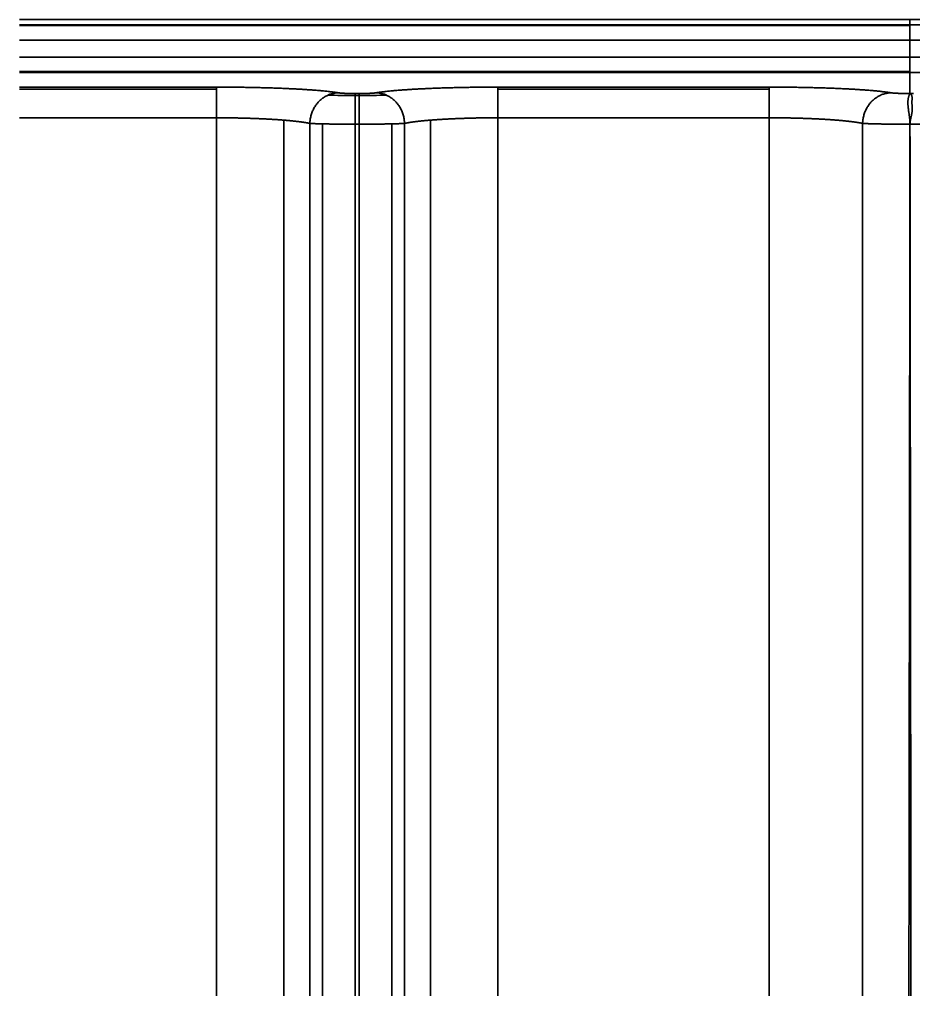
# Model space of a CAD drawing. Header units: millimetres. Extents: x -467 to 269, y 332 to 784.
# Drawn here: x -306.11 to -276.84, y 586.33 to 618.09 of the extents above; entities that cross this region are included whole.
import ezdxf

# ---------------------------------------------------------------- set-up
doc = ezdxf.new("R2010")
doc.units = ezdxf.units.MM
doc.layers.add('10', color=7, linetype='Continuous', true_color=0xffffff)

msp = doc.modelspace()

# ---------------------------------------------------------------- linework, layer by layer
at = {"layer": '10', "color": 7, "linetype": 'Continuous', "lineweight": 35}
for p, q in [((-306.107, 618.093), (-276.962, 618.093)), ((-276.962, 617.919), (-306.107, 617.919)), ((-276.962, 617.894), (-306.107, 617.894)), ((-276.962, 618.093), (-274.565, 618.093)), ((-276.962, 618.093), (-276.962, 617.919)), ((-276.962, 617.919), (-276.962, 617.417)), ((-274.739, 617.919), (-276.962, 617.919)), ((-306.107, 617.417), (-276.962, 617.417)), ((-276.962, 617.417), (-276.962, 616.855)), ((-276.962, 617.417), (-274.763, 617.417)), ((-276.962, 616.855), (-306.107, 616.855)), ((-274.763, 616.855), (-276.962, 616.855)), ((-276.962, 616.855), (-276.962, 616.354)), ((-306.107, 616.387), (-276.962, 616.387)), ((-306.107, 616.354), (-276.962, 616.354)), ((-276.962, 616.354), (-276.968, 615.665)), ((-276.962, 616.354), (-274.739, 616.354)), ((-306.107, 615.81), (-299.658, 615.81)), ((-295.119, 614.662), (-295.119, 615.665)), ((-295.119, 615.6), (-294.985, 615.6)), ((-294.985, 615.665), (-294.985, 614.662)), ((-290.446, 615.81), (-281.568, 615.81)), ((-306.107, 614.873), (-299.658, 614.873)), ((-299.658, 614.873), (-299.658, 558.785)), ((-297.455, 559.725), (-297.455, 614.795)), ((-296.601, 562.325), (-296.601, 614.688)), ((-296.187, 614.673), (-296.187, 563.102)), ((-295.119, 614.662), (-294.985, 614.662)), ((-295.119, 564.559), (-295.119, 614.662)), ((-294.985, 614.662), (-294.985, 564.559)), ((-293.917, 563.103), (-293.917, 614.673)), ((-293.503, 614.688), (-293.503, 562.31)), ((-292.649, 614.795), (-292.649, 559.725)), ((-290.446, 558.785), (-290.446, 614.873)), ((-290.446, 614.873), (-281.568, 614.873)), ((-281.568, 614.873), (-281.568, 558.785)), ((-278.511, 562.31), (-278.511, 614.688))]:
    msp.add_line(p, q, dxfattribs=at)
for centre, start_param, end_param in [((-295.119, 615.712), 0.991649, 1.570796), ((-294.985, 615.712), 1.570796, 2.149942)]:
    msp.add_ellipse(centre, major_axis=(-1.608, 0), ratio=0.069927, start_param=start_param, end_param=end_param, dxfattribs=at)
for points, degree in [([(-299.658, 615.876), (-301.808, 615.876), (-303.957, 615.876), (-306.107, 615.876)], 3), ([(-299.658, 615.876), (-299.015, 615.876), (-297.792, 615.85), (-296.74, 615.801), (-295.925, 615.732), (-295.675, 615.691)], 2), ([(-294.985, 615.665), (-295.03, 615.665), (-295.074, 615.665), (-295.119, 615.665)], 3), ([(-294.429, 615.691), (-294.18, 615.732), (-293.365, 615.801), (-292.313, 615.85), (-291.09, 615.876), (-290.446, 615.876)], 2), ([(-281.568, 615.876), (-284.528, 615.876), (-287.487, 615.876), (-290.446, 615.876)], 3), ([(-281.568, 615.876), (-280.925, 615.876), (-279.702, 615.85), (-278.65, 615.801), (-277.835, 615.732), (-277.585, 615.691)], 2), ([(-276.962, 615.665), (-276.94, 615.665), (-276.917, 615.665), (-276.895, 615.665)], 3), ([(-277.021, 564.559), (-277.001, 581.26), (-276.98, 597.961), (-276.96, 614.662)], 3), ([(-276.96, 614.662), (-276.941, 597.961), (-276.922, 581.26), (-276.903, 564.559)], 3)]:
    msp.add_open_spline(points, degree=degree, dxfattribs=at)
for points, weights in [([(-299.658, 615.876), (-299.658, 615.837), (-299.658, 615.428), (-299.658, 614.873)], [1.14566906935, 0.945158844799, 0.951647008763, 1.16513356124]), ([(-295.675, 615.691), (-296.206, 615.675), (-296.587, 615.263), (-296.601, 614.688)], [1.1650720745, 0.944969486006, 0.944975975358, 1.16509154256]), ([(-294.429, 615.691), (-293.898, 615.675), (-293.517, 615.263), (-293.503, 614.688)], [1.16512447084, 0.94495324829, 0.944958509847, 1.16514025551]), ([(-290.446, 614.873), (-290.446, 615.428), (-290.446, 615.837), (-290.446, 615.876)], [1.16513074932, 0.95163545924, 0.945159027282, 1.14570145344]), ([(-281.568, 615.876), (-281.568, 615.837), (-281.568, 615.428), (-281.568, 614.873)], [1.14566906792, 0.945158844841, 0.951647009271, 1.16513356121]), ([(-277.585, 615.691), (-278.116, 615.675), (-278.497, 615.263), (-278.511, 614.688)], [1.16507207449, 0.944969486006, 0.94497597536, 1.16509154256])]:
    msp.add_rational_spline(points, weights, degree=3, dxfattribs=at)
for points, degree, knots in [([(-295.675, 615.691), (-295.641, 615.685), (-295.583, 615.68), (-295.527, 615.676), (-295.451, 615.672), (-295.378, 615.669), (-295.207, 615.665), (-295.119, 615.665)], 2, [0, 0, 0, 0.25, 0.25, 0.5, 0.5, 0.75, 1, 1, 1]), ([(-294.985, 615.665), (-294.899, 615.665), (-294.812, 615.667), (-294.729, 615.669), (-294.653, 615.672), (-294.58, 615.676), (-294.463, 615.685), (-294.429, 615.691)], 2, [0, 0, 0, 0.25, 0.25, 0.5, 0.5, 0.75, 1, 1, 1]), ([(-277.585, 615.691), (-277.552, 615.685), (-277.483, 615.68), (-277.42, 615.676), (-277.331, 615.672), (-277.247, 615.669), (-277.057, 615.665), (-276.968, 615.665)], 2, [0, 0, 0, 0.25, 0.25, 0.5, 0.5, 0.75, 1, 1, 1]), ([(-276.96, 614.662), (-276.96, 614.667), (-276.96, 614.676), (-276.96, 614.691), (-276.961, 614.705), (-276.961, 614.721), (-276.962, 614.737), (-276.963, 614.754), (-276.964, 614.771), (-276.966, 614.789), (-276.967, 614.807), (-276.969, 614.826), (-276.971, 614.846), (-276.973, 614.866), (-276.976, 614.887), (-276.978, 614.909), (-276.981, 614.93), (-276.984, 614.953), (-276.987, 614.976), (-276.99, 614.999), (-276.994, 615.031), (-277, 615.068), (-277.006, 615.111), (-277.011, 615.15), (-277.015, 615.186), (-277.019, 615.218), (-277.022, 615.248), (-277.024, 615.274), (-277.026, 615.297), (-277.028, 615.317), (-277.029, 615.335), (-277.029, 615.353), (-277.029, 615.374), (-277.028, 615.397), (-277.027, 615.42), (-277.025, 615.442), (-277.022, 615.463), (-277.019, 615.484), (-277.016, 615.504), (-277.012, 615.523), (-277.008, 615.541), (-277.004, 615.558), (-277, 615.574), (-276.995, 615.588), (-276.991, 615.601), (-276.988, 615.612), (-276.984, 615.623), (-276.981, 615.632), (-276.978, 615.64), (-276.976, 615.647), (-276.973, 615.653), (-276.971, 615.658), (-276.97, 615.662), (-276.969, 615.664), (-276.968, 615.665)], 3, [0, 0, 0, 0, 0.009063, 0.018522, 0.028384, 0.038655, 0.049341, 0.060447, 0.07198, 0.083944, 0.096346, 0.10919, 0.122481, 0.136223, 0.150421, 0.165079, 0.180199, 0.195786, 0.21184, 0.228365, 0.245361, 0.278595, 0.31003, 0.339595, 0.367231, 0.392893, 0.416546, 0.438166, 0.457733, 0.475238, 0.490676, 0.504044, 0.525729, 0.54775, 0.5701, 0.592773, 0.615758, 0.639044, 0.662615, 0.686454, 0.710543, 0.734861, 0.759386, 0.782584, 0.805543, 0.828254, 0.850706, 0.872891, 0.894801, 0.916429, 0.937768, 0.958813, 0.979558, 1, 1, 1, 1]), ([(-276.968, 615.665), (-276.967, 615.664), (-276.964, 615.663), (-276.96, 615.661), (-276.955, 615.659), (-276.951, 615.657), (-276.946, 615.655), (-276.942, 615.652), (-276.938, 615.648), (-276.933, 615.645), (-276.929, 615.641), (-276.925, 615.637), (-276.921, 615.632), (-276.917, 615.627), (-276.914, 615.622), (-276.91, 615.616), (-276.907, 615.609), (-276.904, 615.603), (-276.901, 615.596), (-276.899, 615.588), (-276.897, 615.58), (-276.894, 615.568), (-276.892, 615.548), (-276.891, 615.518), (-276.892, 615.487), (-276.893, 615.46), (-276.894, 615.441), (-276.894, 615.423), (-276.895, 615.407), (-276.895, 615.392), (-276.895, 615.379), (-276.895, 615.368), (-276.895, 615.357), (-276.895, 615.347), (-276.895, 615.34), (-276.895, 615.336)], 3, [0, 0, 0, 0, 0.022159, 0.044539, 0.067136, 0.089951, 0.112983, 0.13623, 0.159692, 0.183369, 0.207262, 0.231369, 0.255693, 0.280234, 0.304994, 0.329974, 0.355177, 0.380606, 0.406263, 0.432154, 0.458283, 0.484654, 0.548041, 0.626866, 0.721505, 0.764541, 0.803915, 0.839578, 0.871496, 0.899641, 0.923997, 0.944552, 0.9613, 0.98065, 1, 1, 1, 1]), ([(-276.895, 615.665), (-276.891, 615.665), (-276.884, 615.665), (-276.874, 615.665), (-276.863, 615.665), (-276.852, 615.665), (-276.845, 615.665), (-276.842, 615.665)], 3, [0, 0, 0, 0, 0.200107, 0.4001, 0.60004, 0.799986, 1, 1, 1, 1]), ([(-276.895, 615.336), (-276.895, 615.332), (-276.894, 615.324), (-276.894, 615.312), (-276.893, 615.3), (-276.893, 615.287), (-276.892, 615.275), (-276.892, 615.262), (-276.891, 615.249), (-276.89, 615.236), (-276.889, 615.223), (-276.888, 615.209), (-276.887, 615.193), (-276.887, 615.175), (-276.886, 615.157), (-276.887, 615.139), (-276.887, 615.12), (-276.889, 615.101), (-276.89, 615.081), (-276.892, 615.061), (-276.894, 615.048), (-276.895, 615.041)], 3, [0, 0, 0, 0, 0.045551, 0.091091, 0.136615, 0.182118, 0.227594, 0.273039, 0.318448, 0.363816, 0.409137, 0.454409, 0.512354, 0.570949, 0.630202, 0.690123, 0.750719, 0.811997, 0.873966, 0.936632, 1, 1, 1, 1]), ([(-276.895, 615.041), (-276.895, 615.041), (-276.895, 615.038), (-276.897, 615.031), (-276.9, 615.017), (-276.904, 614.996), (-276.909, 614.97), (-276.916, 614.938), (-276.924, 614.9), (-276.932, 614.863), (-276.939, 614.832), (-276.944, 614.808), (-276.948, 614.784), (-276.952, 614.762), (-276.954, 614.74), (-276.957, 614.719), (-276.958, 614.7), (-276.959, 614.681), (-276.959, 614.668), (-276.96, 614.662)], 3, [0, 0, 0, 0, 0.000596, 0.022737, 0.061505, 0.116776, 0.188355, 0.275963, 0.37922, 0.49763, 0.564169, 0.627903, 0.688876, 0.747139, 0.802749, 0.855767, 0.906264, 0.954314, 1, 1, 1, 1]), ([(-296.601, 614.688), (-296.605, 614.689), (-296.613, 614.691), (-296.625, 614.693), (-296.637, 614.696), (-296.65, 614.698), (-296.663, 614.701), (-296.675, 614.703), (-296.689, 614.706), (-296.702, 614.708), (-296.716, 614.71), (-296.73, 614.713), (-296.744, 614.715), (-296.758, 614.717), (-296.772, 614.72), (-296.787, 614.722), (-296.802, 614.724), (-296.817, 614.727), (-296.832, 614.729), (-296.848, 614.731), (-296.863, 614.733), (-296.879, 614.735), (-296.895, 614.738), (-296.911, 614.74), (-296.928, 614.742), (-296.944, 614.744), (-296.961, 614.746), (-296.978, 614.748), (-296.995, 614.75), (-297.012, 614.752), (-297.03, 614.754), (-297.048, 614.756), (-297.065, 614.758), (-297.083, 614.76), (-297.101, 614.762), (-297.12, 614.764), (-297.138, 614.766), (-297.157, 614.768), (-297.176, 614.77), (-297.194, 614.772), (-297.213, 614.774), (-297.233, 614.776), (-297.252, 614.778), (-297.271, 614.779), (-297.291, 614.781), (-297.311, 614.783), (-297.331, 614.785), (-297.351, 614.786), (-297.371, 614.788), (-297.391, 614.79), (-297.412, 614.792), (-297.432, 614.793), (-297.453, 614.795), (-297.473, 614.797), (-297.494, 614.798), (-297.515, 614.8), (-297.536, 614.801), (-297.558, 614.803), (-297.579, 614.804), (-297.6, 614.806), (-297.622, 614.808), (-297.643, 614.809), (-297.665, 614.811), (-297.687, 614.812), (-297.709, 614.813), (-297.731, 614.815), (-297.753, 614.816), (-297.775, 614.818), (-297.797, 614.819), (-297.82, 614.82), (-297.842, 614.822), (-297.864, 614.823), (-297.887, 614.824), (-297.91, 614.826), (-297.932, 614.827), (-297.955, 614.828), (-297.978, 614.829), (-298.001, 614.831), (-298.024, 614.832), (-298.047, 614.833), (-298.07, 614.834), (-298.093, 614.835), (-298.116, 614.837), (-298.14, 614.838), (-298.163, 614.839), (-298.186, 614.84), (-298.21, 614.841), (-298.233, 614.842), (-298.257, 614.843), (-298.28, 614.844), (-298.304, 614.845), (-298.328, 614.846), (-298.351, 614.847), (-298.375, 614.848), (-298.399, 614.849), (-298.422, 614.85), (-298.446, 614.851), (-298.47, 614.852), (-298.494, 614.852), (-298.518, 614.853), (-298.542, 614.854), (-298.565, 614.855), (-298.589, 614.856), (-298.613, 614.856), (-298.637, 614.857), (-298.661, 614.858), (-298.685, 614.859), (-298.709, 614.859), (-298.733, 614.86), (-298.757, 614.861), (-298.781, 614.861), (-298.805, 614.862), (-298.829, 614.863), (-298.853, 614.863), (-298.877, 614.864), (-298.901, 614.864), (-298.925, 614.865), (-298.949, 614.865), (-298.973, 614.866), (-298.997, 614.866), (-299.021, 614.867), (-299.045, 614.867), (-299.069, 614.868), (-299.093, 614.868), (-299.117, 614.869), (-299.141, 614.869), (-299.164, 614.869), (-299.188, 614.87), (-299.212, 614.87), (-299.236, 614.87), (-299.26, 614.871), (-299.283, 614.871), (-299.307, 614.871), (-299.331, 614.872), (-299.354, 614.872), (-299.378, 614.872), (-299.402, 614.872), (-299.425, 614.872), (-299.449, 614.873), (-299.472, 614.873), (-299.495, 614.873), (-299.519, 614.873), (-299.542, 614.873), (-299.565, 614.873), (-299.589, 614.873), (-299.612, 614.873), (-299.635, 614.873), (-299.65, 614.873), (-299.658, 614.873)], 3, [0, 0, 0, 0, 0.007771, 0.01553, 0.023275, 0.031008, 0.038728, 0.046436, 0.05413, 0.061812, 0.069481, 0.077137, 0.08478, 0.09241, 0.100028, 0.107633, 0.115225, 0.122805, 0.130371, 0.137925, 0.145466, 0.152994, 0.16051, 0.168012, 0.175502, 0.18298, 0.190444, 0.197896, 0.205334, 0.212761, 0.220174, 0.227574, 0.234962, 0.242337, 0.2497, 0.257049, 0.264386, 0.27171, 0.279021, 0.28632, 0.293606, 0.300879, 0.308139, 0.315387, 0.322622, 0.329844, 0.337053, 0.34425, 0.351434, 0.358605, 0.365764, 0.372909, 0.380042, 0.387163, 0.39427, 0.401365, 0.408447, 0.415517, 0.422574, 0.429618, 0.436649, 0.443668, 0.450674, 0.457667, 0.464648, 0.471615, 0.478571, 0.485513, 0.492443, 0.49936, 0.506264, 0.513156, 0.520035, 0.526901, 0.533755, 0.540596, 0.547425, 0.55424, 0.561043, 0.567834, 0.574611, 0.581376, 0.588129, 0.594868, 0.601595, 0.60831, 0.615012, 0.621701, 0.628377, 0.635041, 0.641692, 0.648331, 0.654957, 0.66157, 0.668171, 0.674759, 0.681334, 0.687897, 0.694447, 0.700984, 0.707509, 0.714022, 0.720521, 0.727008, 0.733483, 0.739945, 0.746394, 0.752831, 0.759255, 0.765666, 0.772065, 0.778452, 0.784825, 0.791186, 0.797535, 0.803871, 0.810194, 0.816505, 0.822804, 0.829089, 0.835362, 0.841623, 0.847871, 0.854107, 0.86033, 0.86654, 0.872738, 0.878923, 0.885096, 0.891256, 0.897404, 0.903539, 0.909662, 0.915772, 0.921869, 0.927954, 0.934027, 0.940087, 0.946134, 0.95217, 0.958192, 0.964202, 0.9702, 0.976185, 0.982157, 0.988117, 0.994065, 1, 1, 1, 1]), ([(-296.601, 614.688), (-296.599, 614.688), (-296.593, 614.688), (-296.586, 614.687), (-296.577, 614.687), (-296.569, 614.686), (-296.561, 614.686), (-296.552, 614.685), (-296.543, 614.685), (-296.534, 614.684), (-296.525, 614.684), (-296.515, 614.684), (-296.506, 614.683), (-296.496, 614.683), (-296.487, 614.682), (-296.477, 614.682), (-296.466, 614.681), (-296.456, 614.681), (-296.446, 614.681), (-296.435, 614.68), (-296.425, 614.68), (-296.414, 614.679), (-296.403, 614.679), (-296.392, 614.679), (-296.381, 614.678), (-296.37, 614.678), (-296.358, 614.678), (-296.347, 614.677), (-296.335, 614.677), (-296.324, 614.677), (-296.312, 614.676), (-296.3, 614.676), (-296.288, 614.676), (-296.276, 614.675), (-296.264, 614.675), (-296.252, 614.675), (-296.239, 614.674), (-296.227, 614.674), (-296.215, 614.674), (-296.202, 614.673), (-296.19, 614.673), (-296.177, 614.673), (-296.164, 614.672), (-296.152, 614.672), (-296.139, 614.672), (-296.126, 614.672), (-296.113, 614.671), (-296.1, 614.671), (-296.087, 614.671), (-296.074, 614.671), (-296.061, 614.67), (-296.048, 614.67), (-296.035, 614.67), (-296.022, 614.67), (-296.002, 614.669), (-295.974, 614.669), (-295.938, 614.668), (-295.901, 614.668), (-295.865, 614.667), (-295.827, 614.667), (-295.79, 614.666), (-295.752, 614.666), (-295.714, 614.665), (-295.675, 614.665), (-295.636, 614.665), (-295.597, 614.664), (-295.558, 614.664), (-295.518, 614.664), (-295.479, 614.663), (-295.439, 614.663), (-295.399, 614.663), (-295.359, 614.663), (-295.319, 614.663), (-295.279, 614.663), (-295.239, 614.662), (-295.199, 614.662), (-295.159, 614.662), (-295.132, 614.662), (-295.119, 614.662)], 3, [0, 0, 0, 0, 0.010458, 0.020877, 0.031256, 0.041596, 0.051897, 0.062158, 0.07238, 0.082563, 0.092706, 0.102811, 0.112875, 0.122901, 0.132886, 0.142833, 0.15274, 0.162607, 0.172435, 0.182224, 0.191973, 0.201683, 0.211353, 0.220983, 0.230574, 0.240125, 0.249637, 0.25911, 0.268543, 0.277937, 0.287291, 0.296605, 0.30588, 0.315116, 0.324312, 0.333469, 0.342586, 0.351664, 0.360703, 0.369702, 0.378661, 0.387581, 0.396462, 0.405304, 0.414105, 0.422868, 0.431591, 0.440275, 0.448919, 0.457524, 0.466089, 0.474615, 0.483101, 0.491549, 0.499956, 0.522264, 0.544521, 0.566726, 0.588879, 0.61098, 0.63303, 0.655028, 0.676975, 0.69887, 0.720713, 0.742505, 0.764245, 0.785934, 0.807572, 0.829158, 0.850692, 0.872175, 0.893607, 0.914987, 0.936317, 0.957596, 0.978823, 1, 1, 1, 1]), ([(-294.985, 614.662), (-294.978, 614.662), (-294.965, 614.662), (-294.945, 614.662), (-294.925, 614.662), (-294.905, 614.662), (-294.885, 614.662), (-294.865, 614.662), (-294.845, 614.663), (-294.825, 614.663), (-294.805, 614.663), (-294.785, 614.663), (-294.765, 614.663), (-294.745, 614.663), (-294.725, 614.663), (-294.705, 614.663), (-294.685, 614.663), (-294.665, 614.663), (-294.645, 614.663), (-294.626, 614.663), (-294.606, 614.664), (-294.586, 614.664), (-294.566, 614.664), (-294.546, 614.664), (-294.527, 614.664), (-294.507, 614.664), (-294.488, 614.664), (-294.468, 614.665), (-294.449, 614.665), (-294.429, 614.665), (-294.41, 614.665), (-294.391, 614.665), (-294.372, 614.666), (-294.353, 614.666), (-294.334, 614.666), (-294.315, 614.666), (-294.296, 614.666), (-294.277, 614.667), (-294.259, 614.667), (-294.24, 614.667), (-294.222, 614.667), (-294.203, 614.668), (-294.185, 614.668), (-294.167, 614.668), (-294.149, 614.669), (-294.131, 614.669), (-294.113, 614.669), (-294.093, 614.669), (-294.069, 614.67), (-294.042, 614.67), (-294.016, 614.671), (-293.989, 614.671), (-293.963, 614.672), (-293.937, 614.673), (-293.911, 614.673), (-293.886, 614.674), (-293.861, 614.674), (-293.836, 614.675), (-293.811, 614.676), (-293.787, 614.676), (-293.763, 614.677), (-293.74, 614.678), (-293.717, 614.679), (-293.695, 614.679), (-293.673, 614.68), (-293.651, 614.681), (-293.63, 614.682), (-293.61, 614.683), (-293.59, 614.684), (-293.571, 614.684), (-293.553, 614.685), (-293.536, 614.686), (-293.519, 614.687), (-293.508, 614.688), (-293.503, 614.688)], 3, [0, 0, 0, 0, 0.010572, 0.021158, 0.031756, 0.042367, 0.052992, 0.063629, 0.07428, 0.084944, 0.09562, 0.10631, 0.117012, 0.127727, 0.138455, 0.149196, 0.15995, 0.170716, 0.181496, 0.192287, 0.203092, 0.21391, 0.22474, 0.235583, 0.246439, 0.257308, 0.268189, 0.279083, 0.28999, 0.30091, 0.311843, 0.322788, 0.333747, 0.344718, 0.355702, 0.366699, 0.377708, 0.388731, 0.399766, 0.410814, 0.421875, 0.432949, 0.444036, 0.455135, 0.466247, 0.477372, 0.48851, 0.499661, 0.516837, 0.534178, 0.551684, 0.569356, 0.587193, 0.605196, 0.623364, 0.641697, 0.660196, 0.67886, 0.69769, 0.716685, 0.735845, 0.755171, 0.774663, 0.794319, 0.814142, 0.834129, 0.854282, 0.874601, 0.895086, 0.915737, 0.936554, 0.957536, 0.978685, 1, 1, 1, 1]), ([(-290.446, 614.873), (-290.455, 614.873), (-290.474, 614.873), (-290.503, 614.873), (-290.531, 614.873), (-290.56, 614.873), (-290.588, 614.873), (-290.617, 614.873), (-290.646, 614.873), (-290.675, 614.872), (-290.704, 614.872), (-290.732, 614.872), (-290.761, 614.872), (-290.79, 614.871), (-290.82, 614.871), (-290.849, 614.871), (-290.878, 614.87), (-290.907, 614.87), (-290.936, 614.869), (-290.966, 614.869), (-290.995, 614.869), (-291.024, 614.868), (-291.053, 614.867), (-291.083, 614.867), (-291.112, 614.866), (-291.142, 614.866), (-291.171, 614.865), (-291.2, 614.864), (-291.23, 614.864), (-291.259, 614.863), (-291.289, 614.862), (-291.318, 614.861), (-291.348, 614.861), (-291.377, 614.86), (-291.407, 614.859), (-291.436, 614.858), (-291.465, 614.857), (-291.495, 614.856), (-291.524, 614.855), (-291.554, 614.854), (-291.583, 614.853), (-291.612, 614.852), (-291.641, 614.851), (-291.671, 614.85), (-291.7, 614.849), (-291.729, 614.848), (-291.758, 614.847), (-291.787, 614.846), (-291.816, 614.844), (-291.845, 614.843), (-291.874, 614.842), (-291.902, 614.841), (-291.931, 614.839), (-291.96, 614.838), (-291.988, 614.837), (-292.017, 614.835), (-292.045, 614.834), (-292.073, 614.832), (-292.102, 614.831), (-292.13, 614.829), (-292.158, 614.828), (-292.186, 614.826), (-292.213, 614.825), (-292.241, 614.823), (-292.269, 614.821), (-292.296, 614.82), (-292.323, 614.818), (-292.351, 614.816), (-292.378, 614.815), (-292.405, 614.813), (-292.432, 614.811), (-292.458, 614.809), (-292.485, 614.807), (-292.511, 614.805), (-292.537, 614.804), (-292.563, 614.802), (-292.589, 614.8), (-292.615, 614.798), (-292.64, 614.796), (-292.666, 614.794), (-292.691, 614.792), (-292.716, 614.79), (-292.741, 614.788), (-292.765, 614.785), (-292.79, 614.783), (-292.814, 614.781), (-292.838, 614.779), (-292.862, 614.777), (-292.886, 614.774), (-292.909, 614.772), (-292.932, 614.77), (-292.955, 614.767), (-292.978, 614.765), (-293, 614.763), (-293.023, 614.76), (-293.045, 614.758), (-293.066, 614.755), (-293.088, 614.753), (-293.109, 614.75), (-293.13, 614.748), (-293.151, 614.745), (-293.171, 614.743), (-293.191, 614.74), (-293.211, 614.737), (-293.231, 614.735), (-293.25, 614.732), (-293.269, 614.729), (-293.288, 614.726), (-293.306, 614.724), (-293.325, 614.721), (-293.342, 614.718), (-293.36, 614.715), (-293.377, 614.712), (-293.394, 614.709), (-293.411, 614.706), (-293.427, 614.703), (-293.443, 614.7), (-293.458, 614.697), (-293.474, 614.694), (-293.488, 614.691), (-293.498, 614.689), (-293.503, 614.688)], 3, [0, 0, 0, 0, 0.007284, 0.014586, 0.021907, 0.029247, 0.036606, 0.043983, 0.05138, 0.058795, 0.066229, 0.073682, 0.081153, 0.088644, 0.096153, 0.103681, 0.111228, 0.118794, 0.126379, 0.133983, 0.141606, 0.149247, 0.156907, 0.164587, 0.172285, 0.180002, 0.187738, 0.195493, 0.203267, 0.211059, 0.218871, 0.226702, 0.234551, 0.24242, 0.250307, 0.258214, 0.266139, 0.274083, 0.282047, 0.290029, 0.29803, 0.306051, 0.31409, 0.322148, 0.330225, 0.338322, 0.346437, 0.354571, 0.362725, 0.370897, 0.379088, 0.387299, 0.395528, 0.403777, 0.412044, 0.420331, 0.428636, 0.436961, 0.445305, 0.453668, 0.46205, 0.470451, 0.478871, 0.48731, 0.495768, 0.504245, 0.512742, 0.521257, 0.529792, 0.538345, 0.546918, 0.55551, 0.564121, 0.572751, 0.581401, 0.590069, 0.598757, 0.607463, 0.616189, 0.624934, 0.633698, 0.642481, 0.651284, 0.660105, 0.668946, 0.677806, 0.686685, 0.695583, 0.704501, 0.713437, 0.722393, 0.731368, 0.740362, 0.749375, 0.758408, 0.767459, 0.77653, 0.78562, 0.79473, 0.803858, 0.813006, 0.822173, 0.831359, 0.840565, 0.849789, 0.859033, 0.868296, 0.877578, 0.88688, 0.896201, 0.905541, 0.9149, 0.924279, 0.933676, 0.943093, 0.95253, 0.961985, 0.97146, 0.980954, 0.990467, 1, 1, 1, 1]), ([(-278.511, 614.688), (-278.515, 614.689), (-278.523, 614.691), (-278.535, 614.693), (-278.547, 614.696), (-278.56, 614.698), (-278.573, 614.701), (-278.585, 614.703), (-278.599, 614.706), (-278.612, 614.708), (-278.626, 614.71), (-278.64, 614.713), (-278.654, 614.715), (-278.668, 614.717), (-278.682, 614.72), (-278.697, 614.722), (-278.712, 614.724), (-278.727, 614.727), (-278.742, 614.729), (-278.758, 614.731), (-278.773, 614.733), (-278.789, 614.735), (-278.805, 614.738), (-278.821, 614.74), (-278.838, 614.742), (-278.854, 614.744), (-278.871, 614.746), (-278.888, 614.748), (-278.905, 614.75), (-278.922, 614.752), (-278.94, 614.754), (-278.958, 614.756), (-278.975, 614.758), (-278.993, 614.76), (-279.011, 614.762), (-279.03, 614.764), (-279.048, 614.766), (-279.067, 614.768), (-279.086, 614.77), (-279.104, 614.772), (-279.123, 614.774), (-279.143, 614.776), (-279.162, 614.778), (-279.181, 614.779), (-279.201, 614.781), (-279.221, 614.783), (-279.241, 614.785), (-279.261, 614.786), (-279.281, 614.788), (-279.301, 614.79), (-279.322, 614.792), (-279.342, 614.793), (-279.363, 614.795), (-279.383, 614.797), (-279.404, 614.798), (-279.425, 614.8), (-279.446, 614.801), (-279.468, 614.803), (-279.489, 614.804), (-279.51, 614.806), (-279.532, 614.808), (-279.553, 614.809), (-279.575, 614.811), (-279.597, 614.812), (-279.619, 614.813), (-279.641, 614.815), (-279.663, 614.816), (-279.685, 614.818), (-279.707, 614.819), (-279.73, 614.82), (-279.752, 614.822), (-279.774, 614.823), (-279.797, 614.824), (-279.82, 614.826), (-279.842, 614.827), (-279.865, 614.828), (-279.888, 614.829), (-279.911, 614.831), (-279.934, 614.832), (-279.957, 614.833), (-279.98, 614.834), (-280.003, 614.835), (-280.026, 614.837), (-280.05, 614.838), (-280.073, 614.839), (-280.096, 614.84), (-280.12, 614.841), (-280.143, 614.842), (-280.167, 614.843), (-280.19, 614.844), (-280.214, 614.845), (-280.238, 614.846), (-280.261, 614.847), (-280.285, 614.848), (-280.309, 614.849), (-280.332, 614.85), (-280.356, 614.851), (-280.38, 614.852), (-280.404, 614.852), (-280.428, 614.853), (-280.452, 614.854), (-280.475, 614.855), (-280.499, 614.856), (-280.523, 614.856), (-280.547, 614.857), (-280.571, 614.858), (-280.595, 614.859), (-280.619, 614.859), (-280.643, 614.86), (-280.667, 614.861), (-280.691, 614.861), (-280.715, 614.862), (-280.739, 614.863), (-280.763, 614.863), (-280.787, 614.864), (-280.811, 614.864), (-280.835, 614.865), (-280.859, 614.865), (-280.883, 614.866), (-280.907, 614.866), (-280.931, 614.867), (-280.955, 614.867), (-280.979, 614.868), (-281.003, 614.868), (-281.027, 614.869), (-281.051, 614.869), (-281.074, 614.869), (-281.098, 614.87), (-281.122, 614.87), (-281.146, 614.87), (-281.17, 614.871), (-281.193, 614.871), (-281.217, 614.871), (-281.241, 614.872), (-281.264, 614.872), (-281.288, 614.872), (-281.312, 614.872), (-281.335, 614.872), (-281.359, 614.873), (-281.382, 614.873), (-281.405, 614.873), (-281.429, 614.873), (-281.452, 614.873), (-281.475, 614.873), (-281.499, 614.873), (-281.522, 614.873), (-281.545, 614.873), (-281.56, 614.873), (-281.568, 614.873)], 3, [0, 0, 0, 0, 0.007771, 0.01553, 0.023275, 0.031008, 0.038728, 0.046436, 0.05413, 0.061812, 0.069481, 0.077137, 0.08478, 0.09241, 0.100028, 0.107633, 0.115225, 0.122805, 0.130371, 0.137925, 0.145466, 0.152994, 0.16051, 0.168012, 0.175502, 0.18298, 0.190444, 0.197896, 0.205334, 0.212761, 0.220174, 0.227574, 0.234962, 0.242337, 0.2497, 0.257049, 0.264386, 0.27171, 0.279021, 0.28632, 0.293606, 0.300879, 0.308139, 0.315387, 0.322622, 0.329844, 0.337053, 0.34425, 0.351434, 0.358605, 0.365764, 0.372909, 0.380042, 0.387163, 0.39427, 0.401365, 0.408447, 0.415517, 0.422574, 0.429618, 0.436649, 0.443668, 0.450674, 0.457667, 0.464648, 0.471615, 0.478571, 0.485513, 0.492443, 0.49936, 0.506264, 0.513156, 0.520035, 0.526901, 0.533755, 0.540596, 0.547425, 0.55424, 0.561043, 0.567834, 0.574611, 0.581376, 0.588129, 0.594868, 0.601595, 0.60831, 0.615012, 0.621701, 0.628377, 0.635041, 0.641692, 0.648331, 0.654957, 0.66157, 0.668171, 0.674759, 0.681334, 0.687897, 0.694447, 0.700984, 0.707509, 0.714022, 0.720521, 0.727008, 0.733483, 0.739945, 0.746394, 0.752831, 0.759255, 0.765666, 0.772065, 0.778452, 0.784825, 0.791186, 0.797535, 0.803871, 0.810194, 0.816505, 0.822804, 0.829089, 0.835362, 0.841623, 0.847871, 0.854107, 0.86033, 0.86654, 0.872738, 0.878923, 0.885096, 0.891256, 0.897404, 0.903539, 0.909662, 0.915772, 0.921869, 0.927954, 0.934027, 0.940087, 0.946134, 0.95217, 0.958192, 0.964202, 0.9702, 0.976185, 0.982157, 0.988117, 0.994065, 1, 1, 1, 1]), ([(-278.511, 614.688), (-278.508, 614.688), (-278.503, 614.688), (-278.495, 614.687), (-278.486, 614.687), (-278.477, 614.686), (-278.468, 614.686), (-278.458, 614.685), (-278.449, 614.685), (-278.439, 614.684), (-278.429, 614.684), (-278.419, 614.683), (-278.409, 614.683), (-278.398, 614.682), (-278.387, 614.682), (-278.376, 614.681), (-278.365, 614.681), (-278.354, 614.681), (-278.342, 614.68), (-278.331, 614.68), (-278.319, 614.679), (-278.307, 614.679), (-278.295, 614.678), (-278.282, 614.678), (-278.27, 614.678), (-278.257, 614.677), (-278.244, 614.677), (-278.231, 614.676), (-278.218, 614.676), (-278.205, 614.676), (-278.192, 614.675), (-278.178, 614.675), (-278.165, 614.674), (-278.151, 614.674), (-278.137, 614.674), (-278.123, 614.673), (-278.109, 614.673), (-278.094, 614.673), (-278.08, 614.672), (-278.065, 614.672), (-278.051, 614.672), (-278.036, 614.671), (-278.021, 614.671), (-278.006, 614.671), (-277.991, 614.67), (-277.976, 614.67), (-277.961, 614.67), (-277.946, 614.67), (-277.931, 614.669), (-277.915, 614.669), (-277.9, 614.669), (-277.884, 614.668), (-277.868, 614.668), (-277.853, 614.668), (-277.837, 614.668), (-277.821, 614.668), (-277.805, 614.667), (-277.789, 614.667), (-277.773, 614.667), (-277.757, 614.667), (-277.741, 614.666), (-277.725, 614.666), (-277.709, 614.666), (-277.692, 614.666), (-277.676, 614.666), (-277.66, 614.666), (-277.643, 614.665), (-277.627, 614.665), (-277.611, 614.665), (-277.594, 614.665), (-277.578, 614.665), (-277.561, 614.665), (-277.545, 614.664), (-277.528, 614.664), (-277.512, 614.664), (-277.495, 614.664), (-277.479, 614.664), (-277.462, 614.664), (-277.446, 614.664), (-277.429, 614.664), (-277.413, 614.664), (-277.396, 614.663), (-277.38, 614.663), (-277.363, 614.663), (-277.347, 614.663), (-277.33, 614.663), (-277.314, 614.663), (-277.297, 614.663), (-277.281, 614.663), (-277.265, 614.663), (-277.248, 614.663), (-277.232, 614.663), (-277.216, 614.663), (-277.199, 614.663), (-277.183, 614.663), (-277.167, 614.663), (-277.151, 614.663), (-277.134, 614.663), (-277.118, 614.662), (-277.102, 614.662), (-277.086, 614.662), (-277.07, 614.662), (-277.054, 614.662), (-277.038, 614.662), (-277.023, 614.662), (-277.007, 614.662), (-276.991, 614.662), (-276.975, 614.662), (-276.965, 614.662), (-276.96, 614.662)], 3, [0, 0, 0, 0, 0.010691, 0.021356, 0.031996, 0.04261, 0.053199, 0.063763, 0.074302, 0.084816, 0.095304, 0.105767, 0.116204, 0.126617, 0.137003, 0.147365, 0.157701, 0.168011, 0.178296, 0.188556, 0.19879, 0.208999, 0.219182, 0.229339, 0.239471, 0.249578, 0.259659, 0.269715, 0.279746, 0.289751, 0.29973, 0.309684, 0.319613, 0.329516, 0.339394, 0.349247, 0.359074, 0.368876, 0.378653, 0.388404, 0.398129, 0.40783, 0.417505, 0.427154, 0.436779, 0.446377, 0.455951, 0.465499, 0.475022, 0.484519, 0.493991, 0.503438, 0.512859, 0.522255, 0.531625, 0.54097, 0.55029, 0.559585, 0.568854, 0.578097, 0.587316, 0.596509, 0.605676, 0.614818, 0.623935, 0.633027, 0.642093, 0.651134, 0.660149, 0.669139, 0.678104, 0.687044, 0.695958, 0.704846, 0.71371, 0.722548, 0.73136, 0.740148, 0.74891, 0.757646, 0.766357, 0.775043, 0.783704, 0.792339, 0.800949, 0.809534, 0.818093, 0.826627, 0.835135, 0.843619, 0.852077, 0.860509, 0.868917, 0.877299, 0.885656, 0.893987, 0.902294, 0.910575, 0.918831, 0.927061, 0.935267, 0.943447, 0.951602, 0.959731, 0.967836, 0.975915, 0.983968, 0.991997, 1, 1, 1, 1]), ([(-276.96, 614.662), (-276.953, 614.662), (-276.94, 614.662), (-276.92, 614.662), (-276.9, 614.662), (-276.88, 614.662), (-276.86, 614.662), (-276.839, 614.662), (-276.819, 614.662), (-276.799, 614.662), (-276.778, 614.663), (-276.758, 614.663), (-276.737, 614.663), (-276.717, 614.663), (-276.696, 614.663), (-276.676, 614.663), (-276.655, 614.663), (-276.634, 614.663), (-276.613, 614.663), (-276.593, 614.663), (-276.572, 614.663), (-276.551, 614.663), (-276.53, 614.663), (-276.509, 614.664), (-276.489, 614.664), (-276.468, 614.664), (-276.447, 614.664), (-276.426, 614.664), (-276.405, 614.664), (-276.385, 614.664), (-276.364, 614.665), (-276.343, 614.665), (-276.323, 614.665), (-276.302, 614.665), (-276.281, 614.665), (-276.261, 614.665), (-276.24, 614.666), (-276.22, 614.666), (-276.2, 614.666), (-276.179, 614.666), (-276.159, 614.667), (-276.139, 614.667), (-276.119, 614.667), (-276.099, 614.668), (-276.079, 614.668), (-276.059, 614.668), (-276.04, 614.668), (-276.02, 614.669), (-276.001, 614.669), (-275.981, 614.669), (-275.962, 614.67), (-275.943, 614.67), (-275.924, 614.67), (-275.906, 614.671), (-275.887, 614.671), (-275.869, 614.672), (-275.851, 614.672), (-275.833, 614.672), (-275.815, 614.673), (-275.797, 614.673), (-275.779, 614.674), (-275.762, 614.674), (-275.745, 614.675), (-275.728, 614.675), (-275.712, 614.676), (-275.695, 614.676), (-275.679, 614.677), (-275.663, 614.677), (-275.647, 614.678), (-275.632, 614.678), (-275.617, 614.679), (-275.602, 614.679), (-275.587, 614.68), (-275.572, 614.68), (-275.558, 614.681), (-275.544, 614.681), (-275.531, 614.682), (-275.518, 614.682), (-275.505, 614.683), (-275.492, 614.684), (-275.48, 614.684), (-275.468, 614.685), (-275.456, 614.685), (-275.445, 614.686), (-275.434, 614.687), (-275.423, 614.687), (-275.416, 614.688), (-275.413, 614.688)], 3, [0, 0, 0, 0, 0.010182, 0.020401, 0.030658, 0.040953, 0.051286, 0.061657, 0.072065, 0.082512, 0.092996, 0.103518, 0.114078, 0.124676, 0.135312, 0.145985, 0.156696, 0.167445, 0.178231, 0.189055, 0.199917, 0.210816, 0.221753, 0.232727, 0.243739, 0.254789, 0.265876, 0.277001, 0.288163, 0.299363, 0.310601, 0.321876, 0.333189, 0.34454, 0.355928, 0.367354, 0.378818, 0.390319, 0.401858, 0.413434, 0.425049, 0.4367, 0.44839, 0.460117, 0.471881, 0.483684, 0.495524, 0.507401, 0.519316, 0.531269, 0.543259, 0.555287, 0.567353, 0.579456, 0.591597, 0.603775, 0.615991, 0.628245, 0.640537, 0.652866, 0.665232, 0.677636, 0.690078, 0.702558, 0.715075, 0.72763, 0.740222, 0.752852, 0.76552, 0.778226, 0.790969, 0.80375, 0.816568, 0.829424, 0.842318, 0.85525, 0.86822, 0.881227, 0.894272, 0.907355, 0.920476, 0.933635, 0.946832, 0.960067, 0.97334, 0.986651, 1, 1, 1, 1])]:
    msp.add_open_spline(points, degree=degree, knots=knots, dxfattribs=at)

doc.saveas('drawing.dxf')
